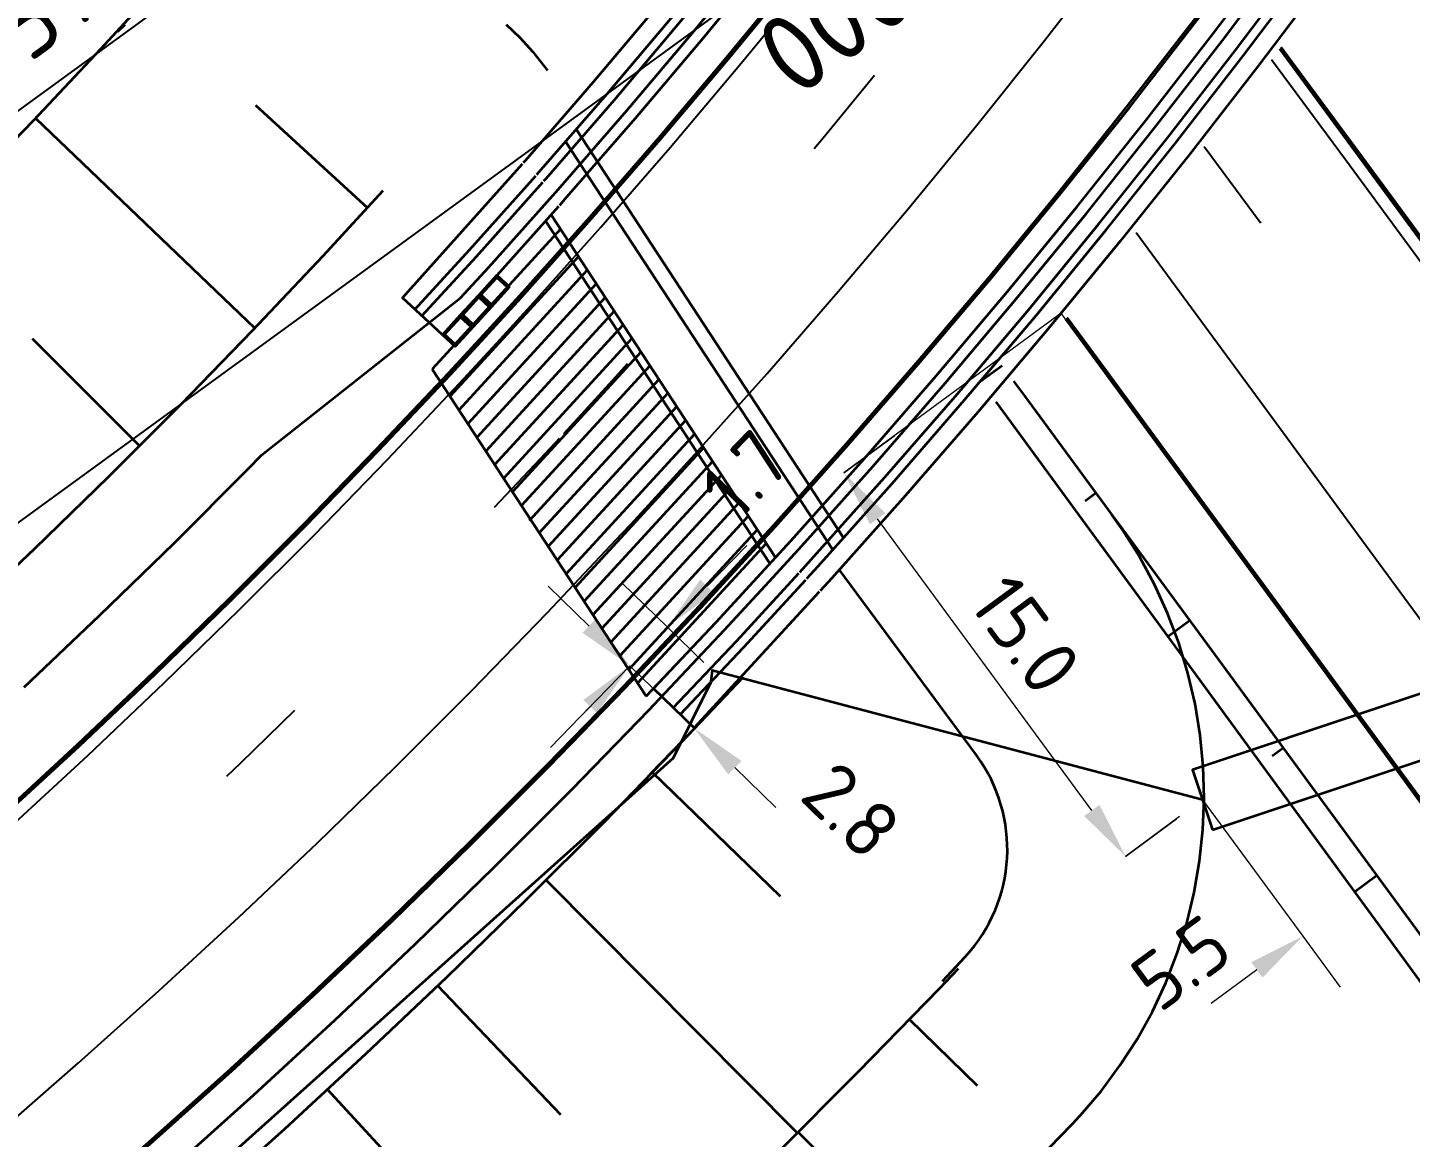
# Model space of a CAD drawing. Header units: metres. Extents: x 134219 to 139178, y 438661 to 444352.
# Drawn here: x 135578.41 to 135622.13, y 442778.5 to 442813.58 of the extents above; entities that cross this region are included whole.
import ezdxf

# ---------------------------------------------------------------- set-up
doc = ezdxf.new("R2010")
doc.units = ezdxf.units.M
doc.linetypes.add('13strp', pattern=[4, 1, -3])
doc.linetypes.add('39strp', pattern=[12, 3, -9])
doc.layers.get('DEFPOINTS').update_dxf_attribs({"color": 193})
for name, color, linetype, lineweight in [('N-WE-AM-KILOMETRERING-S', 7, 'Continuous', 25), ('N-WE-KL-ET_LS_OV_KABEL-G', 10, 'KL-LS-OV-N', 35), ('N-WE-KL-ET_LS_OV_KABEL-M', 7, 'Continuous', 18), ('N-WE-KL-ET_MANTELBUIS-G', 10, 'Continuous', 35), ('Utd-geleiderail-nw', 8, 'glm a2ee v014$0$f2m40080', 35), ('Utd-ondergr-nw', 8, '13strp', 35), ('X-XX-AL-AANPIJLING-G', 7, 'Continuous', 18), ('X-XX-AL-AANPIJLING-S', 7, 'Continuous', 25)]:
    doc.layers.add(name, color=color, linetype=linetype, lineweight=lineweight)
doc.layers.add('N-WE-KL-MONITORING-T25', color=2, linetype='Continuous')
doc.layers.add('Utd-weg-nw', color=8, linetype='Continuous')
doc.styles.add('alm a2ee v011$0$rtw_iso', font='NLCS-ISO.ttf')
doc.styles.add('ISO18', font='NLCS-ISO.ttf')
doc.styles.add('ISO25', font='NLCS-ISO.ttf')
doc.styles.add('NLCS_18', font='NLCS-ISO.ttf', dxfattribs={"height": 1.8})
doc.linetypes.add('glm a2ee v014$0$f2m40080', pattern='A,2,-1,[160,RTW.shx,S=0.5,R=0,X=0,Y=0],-1', length=4)
doc.linetypes.add('KL-LS-OV-N', pattern='A,4,-1,[103,NLCS.SHX,S=0.75,R=0,X=0,Y=0],-1,4,-1.5,["0V",Standard,S=1,R=0,X=0,Y=-0.5],-3', length=14.5)
doc.dimstyles.new('NLCS_t18_pijl_Dimension_l3_h1', dxfattribs={"dimtxt": 1.8, "dimasz": 1.8, "dimexe": 2, "dimexo": 2, "dimgap": 0.7, "dimtad": 1, "dimdec": 1, "dimzin": 0, "dimdsep": 46, "dimtxsty": 'NLCS_18', "dimcen": 2.5, "dimdle": 2, "dimclrd": 256, "dimclre": 256, "dimclrt": 256, "dimadec": 1, "dimazin": 0, "dimtfac": 1, "dimtdec": 1, "dimtofl": 0, "dimtmove": 1, "dimatfit": 0, "dimfxl": 0, "dimtolj": 1, "dimtzin": 0, "dimlwd": 18, "dimlwe": 18, "dimarcsym": 0})
doc.dimstyles.new('UTD', dxfattribs={"dimtxt": 1.8, "dimasz": 1.8, "dimexe": 0, "dimexo": 0, "dimgap": 0.5, "dimtad": 1, "dimdec": 1, "dimzin": 1, "dimdsep": 46, "dimtxsty": 'ISO18', "dimcen": 2.5, "dimclrd": 256, "dimclre": 256, "dimclrt": 1, "dimadec": 0, "dimazin": 0, "dimtfac": 1, "dimtdec": 1, "dimtmove": 0, "dimatfit": 3, "dimfxl": 0, "dimlwd": -1, "dimlwe": -1, "dimarcsym": 0})

# ---------------------------------------------------------------- blocks, each defined once
blk = doc.blocks.new('*D446')
at = {"layer": 'DEFPOINTS', "color": 0, "transparency": 16777216}
for p in [(135622.603, 442823.095), (135635.575, 442802.772), (135635.575, 442802.772)]:
    blk.add_point(p, dxfattribs=at)
at = {"layer": 'N-WE-KL-ET_LS_OV_KABEL-M', "lineweight": 18, "transparency": 16777216}
for p, q in [((135622.603, 442823.095), (135620.918, 442822.019)), ((135635.575, 442802.772), (135633.89, 442801.696))]:
    blk.add_line(p, q, dxfattribs=at)
at = {"layer": 'N-WE-KL-ET_LS_OV_KABEL-M', "linetype": 'Continuous', "lineweight": 18, "transparency": 16777216}
blk.add_line((135623.572, 442821.578), (135634.607, 442804.289), dxfattribs=at)
at = {"layer": 'N-WE-KL-ET_LS_OV_KABEL-M', "transparency": 16777216}
for points in [[(135623.825, 442821.739), (135623.319, 442821.416), (135622.603, 442823.095)], [(135634.86, 442804.45), (135634.354, 442804.127), (135635.575, 442802.772)]]:
    blk.add_solid(points, dxfattribs=at)
at = {"layer": 'N-WE-KL-ET_LS_OV_KABEL-M', "transparency": 16777216, "insert": (135630.438, 442813.794), "char_height": 1.8, "attachment_point": 5, "rotation": 302.549, "style": 'NLCS_18'}
blk.add_mtext('\\A1;24.1', dxfattribs=at)
blk = doc.blocks.new('*D449')
at = {"layer": 'DEFPOINTS', "color": 0, "transparency": 16777216}
for p in [(135604.219, 442799.504), (135604.219, 442799.504), (135613.123, 442787.38)]:
    blk.add_point(p, dxfattribs=at)
at = {"layer": 'N-WE-KL-ET_LS_OV_KABEL-M', "lineweight": 18, "transparency": 16777216}
for p, q in [((135604.219, 442799.504), (135605.831, 442800.688)), ((135613.123, 442787.38), (135614.735, 442788.564))]:
    blk.add_line(p, q, dxfattribs=at)
at = {"layer": 'N-WE-KL-ET_LS_OV_KABEL-M', "linetype": 'Continuous', "lineweight": 18, "transparency": 16777216}
blk.add_line((135612.057, 442788.831), (135605.284, 442798.053), dxfattribs=at)
at = {"layer": 'N-WE-KL-ET_LS_OV_KABEL-M', "transparency": 16777216}
for points in [[(135605.526, 442798.231), (135605.043, 442797.876), (135604.219, 442799.504)], [(135612.299, 442789.009), (135611.816, 442788.653), (135613.123, 442787.38)]]:
    blk.add_solid(points, dxfattribs=at)
at = {"layer": 'N-WE-KL-ET_LS_OV_KABEL-M', "transparency": 16777216, "insert": (135609.96, 442794.389), "char_height": 1.8, "attachment_point": 5, "rotation": 306.2939, "style": 'NLCS_18'}
blk.add_mtext('\\A1;15.0', dxfattribs=at)
blk = doc.blocks.new('*D450')
at = {"layer": 'DEFPOINTS', "color": 0, "transparency": 16777216}
for p in [(135623.157, 442788.11), (135618.728, 442784.856), (135618.728, 442784.856)]:
    blk.add_point(p, dxfattribs=at)
at = {"layer": 'N-WE-KL-ET_LS_OV_KABEL-M', "linetype": 'Continuous', "lineweight": 18, "transparency": 16777216}
for p, q in [((135624.608, 442789.175), (135626.059, 442790.24)), ((135617.277, 442783.791), (135615.826, 442782.726))]:
    blk.add_line(p, q, dxfattribs=at)
at = {"layer": 'N-WE-KL-ET_LS_OV_KABEL-M', "lineweight": 18, "transparency": 16777216}
for p, q in [((135623.157, 442788.11), (135624.341, 442786.498)), ((135618.728, 442784.856), (135619.912, 442783.245))]:
    blk.add_line(p, q, dxfattribs=at)
at = {"layer": 'N-WE-KL-ET_LS_OV_KABEL-M', "transparency": 16777216}
for points in [[(135624.431, 442789.417), (135624.786, 442788.933), (135623.157, 442788.11)], [(135617.099, 442784.033), (135617.455, 442783.549), (135618.728, 442784.856)]]:
    blk.add_solid(points, dxfattribs=at)
at = {"layer": 'N-WE-KL-ET_LS_OV_KABEL-M', "transparency": 16777216, "insert": (135614.881, 442784.017), "char_height": 1.8, "attachment_point": 5, "rotation": 36.2939, "style": 'NLCS_18'}
blk.add_mtext('\\A1;5.5', dxfattribs=at)
blk = doc.blocks.new('*D451')
at = {"layer": 'DEFPOINTS', "color": 0, "transparency": 16777216}
for p in [(135597.451, 442793.408), (135597.451, 442793.408), (135599.48, 442791.438)]:
    blk.add_point(p, dxfattribs=at)
at = {"layer": 'N-WE-KL-ET_LS_OV_KABEL-M', "linetype": 'Continuous', "lineweight": 18, "transparency": 16777216}
for p, q in [((135596.16, 442794.662), (135594.869, 442795.917)), ((135600.771, 442790.184), (135602.062, 442788.929))]:
    blk.add_line(p, q, dxfattribs=at)
at = {"layer": 'N-WE-KL-ET_LS_OV_KABEL-M', "lineweight": 18, "transparency": 16777216}
for p, q in [((135597.451, 442793.408), (135596.057, 442791.974)), ((135599.48, 442791.438), (135598.086, 442790.003))]:
    blk.add_line(p, q, dxfattribs=at)
at = {"layer": 'N-WE-KL-ET_LS_OV_KABEL-M', "transparency": 16777216}
for points in [[(135596.369, 442794.878), (135595.951, 442794.447), (135597.451, 442793.408)], [(135600.98, 442790.399), (135600.562, 442789.968), (135599.48, 442791.438)]]:
    blk.add_solid(points, dxfattribs=at)
at = {"layer": 'N-WE-KL-ET_LS_OV_KABEL-M', "transparency": 16777216, "insert": (135604.455, 442788.835), "char_height": 1.8, "attachment_point": 5, "rotation": 315.8314, "style": 'NLCS_18'}
blk.add_mtext('\\A1;2.8', dxfattribs=at)
blk = doc.blocks.new('*D452')
at = {"layer": 'DEFPOINTS', "color": 0, "transparency": 16777216}
for p in [(135598.638, 442794.63), (135598.638, 442794.63), (135597.451, 442793.408)]:
    blk.add_point(p, dxfattribs=at)
at = {"layer": 'N-WE-KL-ET_LS_OV_KABEL-M', "linetype": 'Continuous', "lineweight": 18, "transparency": 16777216}
for p, q in [((135599.892, 442795.921), (135601.146, 442797.212)), ((135596.197, 442792.117), (135594.943, 442790.826))]:
    blk.add_line(p, q, dxfattribs=at)
at = {"layer": 'N-WE-KL-ET_LS_OV_KABEL-M', "lineweight": 18, "transparency": 16777216}
for p, q in [((135598.638, 442794.63), (135597.203, 442796.023)), ((135597.451, 442793.408), (135598.886, 442792.015))]:
    blk.add_line(p, q, dxfattribs=at)
at = {"layer": 'N-WE-KL-ET_LS_OV_KABEL-M', "transparency": 16777216}
for points in [[(135599.677, 442796.13), (135600.107, 442795.712), (135598.638, 442794.63)], [(135595.982, 442792.326), (135596.412, 442791.908), (135597.451, 442793.408)]]:
    blk.add_solid(points, dxfattribs=at)
at = {"layer": 'N-WE-KL-ET_LS_OV_KABEL-M', "transparency": 16777216, "insert": (135601.099, 442799.46), "char_height": 1.8, "attachment_point": 5, "rotation": 45.8314, "style": 'NLCS_18'}
blk.add_mtext('\\A1;1.7', dxfattribs=at)
blk = doc.blocks.new('SAL-AM_KILOMETRERING-SO')
blk.add_lwpolyline([(-37, 0), (-28, 0), (-10, 0)])
at = {"style": 'ISO25'}
blk.add_text('KM', height=2.25, dxfattribs=at).set_placement((-36, 1))
blk.add_attdef('KM', (-31, 1), '', height=2.25, dxfattribs=at)

msp = doc.modelspace()

# ---------------------------------------------------------------- linework, layer by layer
at = {"layer": 'N-WE-KL-ET_LS_OV_KABEL-G', "elevation": 1.24, "flags": 128}
msp.add_lwpolyline([(135615.56, 442789.17), (135600.055, 442793.253), (135600, 442792.832), (135599.983, 442792.822), (135598.819, 442790.489), (135577.46, 442771.35)], dxfattribs=at)
at = {"layer": 'N-WE-KL-ET_LS_OV_KABEL-M'}
for points in [[(135611.086, 442804.547), (135604.219, 442799.504)], [(135611.222, 442804.362), (135611.086, 442804.547)], [(135615.56, 442789.17), (135618.728, 442784.856)], [(135614.832, 442788.635), (135613.123, 442787.38)]]:
    msp.add_lwpolyline(points, dxfattribs=at)
at = {"layer": 'N-WE-KL-ET_LS_OV_KABEL-M', "elevation": 1.24}
msp.add_lwpolyline([(135599.793, 442793.508), (135598.638, 442794.63)], dxfattribs=at)
at = {"layer": 'N-WE-KL-ET_MANTELBUIS-G', "flags": 128}
msp.add_lwpolyline([(135615.876, 442788.221), (135640.022, 442796.274), (135639.389, 442798.172), (135615.244, 442790.119)], close=True, dxfattribs=at)
at = {"layer": 'Utd-geleiderail-nw', "linetype": 'Continuous', "flags": 128}
for points in [[(135578.3, 442792.729), (135580.686, 442794.989), (135583.041, 442797.282), (135585.364, 442799.608), (135585.813, 442800.07), (135592.097, 442805.033), (135592.988, 442806.004), (135594.673, 442807.883), (135595.185, 442808.462), (135597.354, 442810.958), (135599.485, 442813.481), (135601.581, 442816.034), (135603.642, 442818.615), (135605.666, 442821.225), (135607.654, 442823.862), (135609.605, 442826.527), (135611.519, 442829.219), (135613.396, 442831.937), (135615.234, 442834.68), (135617.034, 442837.449), (135618.796, 442840.243)], [(135577.678, 442772.973), (135580.338, 442775.226), (135582.968, 442777.516), (135585.565, 442779.843), (135588.129, 442782.205), (135590.661, 442784.603), (135593.159, 442787.035), (135595.623, 442789.502), (135598.052, 442792.003), (135600.447, 442794.538), (135601.853, 442796.069), (135602.798, 442797.096), (135603.26, 442797.608), (135605.131, 442799.708), (135607.416, 442802.338), (135609.666, 442805.001), (135611.879, 442807.696), (135614.054, 442810.421), (135616.192, 442813.176), (135618.29, 442815.96), (135620.35, 442818.774), (135622.371, 442821.615)]]:
    msp.add_lwpolyline(points, dxfattribs=at)
at = {"layer": 'Utd-ondergr-nw', "linetype": 'Continuous'}
for p, q in [((135595.759, 442810.366), (135604.209, 442797.452)), ((135595.421, 442809.976), (135603.866, 442797.068)), ((135594.787, 442807.469), (135601.876, 442796.633)), ((135594.959, 442807.662), (135602.051, 442796.823)), ((135595.26, 442807.202), (135591.2, 442802.783)), ((135595.542, 442806.77), (135591.483, 442802.352)), ((135595.825, 442806.338), (135591.765, 442801.92)), ((135596.107, 442805.907), (135592.048, 442801.489)), ((135596.39, 442805.475), (135592.33, 442801.057)), ((135596.672, 442805.043), (135592.613, 442800.625)), ((135596.955, 442804.612), (135592.895, 442800.194)), ((135597.237, 442804.18), (135593.177, 442799.762)), ((135591.521, 442803.874), (135591.635, 442803.77)), ((135597.519, 442803.749), (135593.46, 442799.33)), ((135597.802, 442803.317), (135593.742, 442798.899)), ((135591.2, 442802.783), (135597.966, 442792.443)), ((135598.084, 442802.885), (135594.025, 442798.467)), ((135598.367, 442802.454), (135594.264, 442797.989)), ((135598.649, 442802.022), (135594.589, 442797.604)), ((135598.931, 442801.59), (135594.872, 442797.172)), ((135599.214, 442801.159), (135595.154, 442796.741)), ((135599.496, 442800.727), (135595.437, 442796.309)), ((135599.779, 442800.295), (135595.719, 442795.877)), ((135600.061, 442799.864), (135596.002, 442795.446)), ((135600.344, 442799.432), (135596.284, 442795.014)), ((135600.626, 442799.001), (135596.566, 442794.582)), ((135600.908, 442798.569), (135596.849, 442794.151)), ((135601.191, 442798.137), (135597.131, 442793.719)), ((135601.473, 442797.706), (135597.414, 442793.288)), ((135601.756, 442797.274), (135597.696, 442792.856)), ((135600.18, 442794.786), (135602.295, 442797.089)), ((135603.433, 442795.74), (135599.48, 442791.438)), ((135597.966, 442792.443), (135600.18, 442794.786)), ((135599.48, 442791.438), (135598.195, 442792.686))]:
    msp.add_line(p, q, dxfattribs=at)
at = {"layer": 'Utd-ondergr-nw', "linetype": 'Continuous', "flags": 128}
for points in [[(135599.506, 442795.142), (135599.642, 442795.288), (135601.991, 442797.844), (135604.304, 442800.433), (135606.581, 442803.053), (135608.821, 442805.705), (135611.024, 442808.388), (135613.19, 442811.101), (135615.318, 442813.844), (135617.407, 442816.616), (135619.458, 442819.417), (135621.47, 442822.247), (135623.442, 442825.103), (135625.374, 442827.987), (135627.267, 442830.898), (135629.118, 442833.834), (135630.929, 442836.796), (135632.698, 442839.783), (135634.426, 442842.794)], [(135592.952, 442803.99), (135593.973, 442805.109), (135596.186, 442807.586), (135598.364, 442810.093), (135600.507, 442812.63), (135602.615, 442815.197), (135604.687, 442817.792), (135606.723, 442820.417), (135608.722, 442823.069), (135610.684, 442825.749), (135612.608, 442828.455), (135614.495, 442831.188), (135616.344, 442833.948), (135618.154, 442836.732), (135619.926, 442839.542), (135621.658, 442842.375)], [(135598.195, 442792.686), (135600.18, 442794.786), (135602.536, 442797.35), (135604.856, 442799.947), (135607.139, 442802.575), (135609.386, 442805.235), (135611.596, 442807.925), (135613.768, 442810.646), (135615.902, 442813.398), (135617.998, 442816.178), (135620.054, 442818.987), (135622.072, 442821.825), (135624.05, 442824.69), (135625.988, 442827.582), (135627.886, 442830.502), (135629.743, 442833.446), (135631.559, 442836.417), (135633.333, 442839.413), (135635.066, 442842.433)], [(135599.549, 442795.085), (135599.693, 442795.24), (135602.043, 442797.797), (135604.356, 442800.387), (135606.634, 442803.008), (135608.875, 442805.661), (135611.079, 442808.344), (135613.245, 442811.058), (135615.373, 442813.802), (135617.463, 442816.575), (135619.515, 442819.376), (135621.527, 442822.206), (135623.5, 442825.064), (135625.433, 442827.949), (135627.326, 442830.86), (135629.178, 442833.797), (135630.989, 442836.76), (135632.758, 442839.748), (135634.486, 442842.76)], [(135592.995, 442803.933), (135594.025, 442805.062), (135596.238, 442807.54), (135598.417, 442810.048), (135600.561, 442812.585), (135602.669, 442815.153), (135604.742, 442817.749), (135606.778, 442820.374), (135608.778, 442823.027), (135610.741, 442825.708), (135612.666, 442828.415), (135614.553, 442831.149), (135616.402, 442833.909), (135618.213, 442836.694), (135619.985, 442839.505), (135621.718, 442842.339)], [(135602.827, 442796.367), (135603.188, 442796.76), (135605.516, 442799.365), (135607.807, 442802.002), (135610.062, 442804.672), (135612.28, 442807.372), (135614.459, 442810.102), (135616.601, 442812.863), (135618.704, 442815.653), (135620.768, 442818.473), (135622.793, 442821.32), (135624.777, 442824.195), (135626.723, 442827.098), (135628.627, 442830.027), (135630.49, 442832.982), (135632.313, 442835.963), (135634.093, 442838.97), (135635.832, 442842)], [(135603.048, 442796.164), (135603.41, 442796.558), (135605.741, 442799.167), (135608.035, 442801.807), (135610.293, 442804.48), (135612.513, 442807.183), (135614.695, 442809.917), (135616.839, 442812.681), (135618.945, 442815.474), (135621.011, 442818.297), (135623.038, 442821.148), (135625.026, 442824.026), (135626.973, 442826.932), (135628.88, 442829.865), (135630.745, 442832.824), (135632.57, 442835.809), (135634.353, 442838.819), (135636.094, 442841.853)], [(135636.59, 442841.573), (135634.845, 442838.531), (135633.058, 442835.515), (135631.229, 442832.523), (135629.36, 442829.558), (135627.449, 442826.618), (135625.497, 442823.705), (135623.505, 442820.82), (135621.474, 442817.963), (135619.402, 442815.134), (135617.292, 442812.335), (135615.143, 442809.564), (135612.956, 442806.824), (135610.731, 442804.115), (135608.468, 442801.436), (135606.169, 442798.79), (135603.833, 442796.175), (135603.468, 442795.778)], [(135594.087, 442809.312), (135594.149, 442809.381), (135596.302, 442811.86), (135598.421, 442814.368), (135600.505, 442816.905), (135602.553, 442819.471), (135604.566, 442822.066), (135606.542, 442824.688), (135608.482, 442827.337), (135610.385, 442830.013), (135612.25, 442832.716), (135614.078, 442835.443), (135615.868, 442838.196), (135617.619, 442840.974)], [(135594.512, 442808.933), (135594.576, 442809.004), (135596.735, 442811.489), (135598.859, 442814.003), (135600.948, 442816.547), (135603.001, 442819.119), (135605.019, 442821.72), (135607, 442824.348), (135608.944, 442827.004), (135610.852, 442829.686), (135612.722, 442832.395), (135614.554, 442835.129), (135616.348, 442837.889), (135618.103, 442840.673)], [(135594.736, 442808.733), (135594.801, 442808.806), (135596.963, 442811.293), (135599.089, 442813.811), (135601.181, 442816.358), (135603.237, 442818.933), (135605.257, 442821.538), (135607.241, 442824.169), (135609.188, 442826.828), (135611.097, 442829.514), (135612.97, 442832.226), (135614.804, 442834.964), (135616.6, 442837.727), (135618.358, 442840.515)], [(135595.235, 442807.97), (135595.462, 442808.224), (135597.631, 442810.721), (135599.766, 442813.248), (135601.865, 442815.804), (135603.929, 442818.389), (135605.956, 442821.003), (135607.947, 442823.644), (135609.901, 442826.313), (135611.818, 442829.009), (135613.697, 442831.731), (135615.539, 442834.479), (135617.342, 442837.253), (135619.106, 442840.051)], [(135576.425, 442808.412), (135578.592, 442810.646), (135580.728, 442812.91), (135582.833, 442815.203), (135583.774, 442816.25)], [(135617.992, 442812.906), (135620.396, 442809.646), (135623.359, 442805.619), (135626.319, 442801.588), (135629.277, 442797.556), (135632.697, 442792.889), (135635.188, 442789.491), (135641.099, 442781.425), (135647.01, 442773.359), (135652.921, 442765.293), (135658.832, 442757.227), (135662.662, 442752.001), (135664.743, 442749.16), (135670.637, 442741.08), (135676.512, 442732.986), (135682.366, 442724.877), (135688.2, 442716.754), (135694.013, 442708.616), (135699.806, 442700.463), (135705.579, 442692.296), (135711.332, 442684.115), (135717.063, 442675.919), (135722.775, 442667.709), (135728.466, 442659.485)], [(135618.036, 442812.964), (135620.452, 442809.688), (135623.416, 442805.66), (135626.376, 442801.63), (135629.333, 442797.598), (135632.754, 442792.931), (135635.244, 442789.532), (135641.156, 442781.466), (135647.067, 442773.4), (135652.978, 442765.334), (135658.889, 442757.268), (135662.719, 442752.042), (135664.799, 442749.201), (135670.694, 442741.121), (135676.568, 442733.027), (135682.423, 442724.918), (135688.257, 442716.794), (135694.07, 442708.656), (135699.864, 442700.504), (135705.636, 442692.337), (135711.389, 442684.155), (135717.121, 442675.959), (135722.832, 442667.749), (135728.523, 442659.524)], [(135585.614, 442811.126), (135589.156, 442807.885)], [(135578.657, 442810.714), (135585.596, 442804.081)], [(135591.524, 442803.871), (135590.262, 442805.031), (135594.053, 442809.274)], [(135590.655, 442804.669), (135592.383, 442806.55), (135594.478, 442808.894)], [(135576.286, 442794.885), (135578.643, 442797.117), (135580.968, 442799.381), (135583.262, 442801.678), (135585.524, 442804.006), (135587.753, 442806.365), (135589.648, 442808.424)], [(135590.876, 442804.466), (135592.605, 442806.348), (135594.702, 442808.694)], [(135591.524, 442803.871), (135593.258, 442805.757), (135595.201, 442807.932)], [(135611.222, 442804.362), (135611.926, 442803.408), (135614.883, 442799.388), (135617.838, 442795.364), (135620.792, 442791.336), (135624.212, 442786.671), (135626.703, 442783.272), (135632.614, 442775.206), (135638.525, 442767.14), (135644.436, 442759.074), (135650.347, 442751.008), (135654.177, 442745.782), (135656.252, 442742.949), (135662.131, 442734.89), (135667.99, 442726.818), (135673.829, 442718.73), (135679.647, 442710.628), (135685.445, 442702.511), (135691.223, 442694.38), (135696.981, 442686.235), (135702.718, 442678.075), (135708.435, 442669.901), (135714.131, 442661.712), (135719.807, 442653.509)], [(135611.268, 442804.418), (135611.982, 442803.449), (135614.939, 442799.43), (135617.894, 442795.406), (135620.849, 442791.378), (135624.268, 442786.712), (135626.759, 442783.313), (135632.67, 442775.248), (135638.581, 442767.182), (135644.492, 442759.116), (135650.404, 442751.05), (135654.233, 442745.824), (135656.308, 442742.99), (135662.187, 442734.932), (135668.047, 442726.859), (135673.885, 442718.771), (135679.704, 442710.669), (135685.502, 442702.552), (135691.281, 442694.421), (135697.038, 442686.275), (135702.776, 442678.115), (135708.492, 442669.941), (135714.189, 442661.752), (135719.865, 442653.549)], [(135577.55, 442788.666), (135579.993, 442790.916), (135582.404, 442793.2), (135584.784, 442795.517), (135587.131, 442797.867), (135589.445, 442800.25), (135591.726, 442802.664), (135592.952, 442803.99)], [(135577.597, 442788.615), (135580.041, 442790.865), (135582.453, 442793.15), (135584.833, 442795.468), (135587.181, 442797.818), (135589.495, 442800.201), (135591.777, 442802.616), (135592.995, 442803.933)], [(135578.555, 442803.747), (135581.948, 442800.355)], [(135608.542, 442802.399), (135609.22, 442802.897)], [(135609.584, 442802.404), (135609.929, 442801.937), (135612.694, 442798.179), (135612.884, 442797.92), (135615.839, 442793.897), (135618.792, 442789.87), (135622.212, 442785.205), (135624.702, 442781.806), (135630.613, 442773.74), (135636.525, 442765.674), (135642.436, 442757.608), (135648.347, 442749.542), (135652.177, 442744.316), (135654.25, 442741.485), (135660.126, 442733.431), (135665.981, 442725.363), (135671.816, 442717.281), (135677.631, 442709.184), (135683.426, 442701.072)], [(135609.024, 442801.744), (135609.25, 442801.437), (135612.199, 442797.416), (135615.147, 442793.39), (135618.095, 442789.359), (135621.508, 442784.689), (135623.994, 442781.287), (135629.894, 442773.213), (135635.794, 442765.139), (135641.694, 442757.065), (135647.594, 442748.991), (135651.417, 442743.76), (135653.486, 442740.926), (135659.349, 442732.866), (135665.192, 442724.792), (135671.015, 442716.704), (135676.817, 442708.601), (135682.599, 442700.483), (135688.361, 442692.351), (135694.102, 442684.205), (135699.823, 442676.045), (135705.523, 442667.87), (135711.204, 442659.681)], [(135611.843, 442798.619), (135612.185, 442798.87)], [(135608.958, 442776.367), (135611.427, 442778.904), (135611.703, 442779.199), (135612.351, 442779.961), (135612.947, 442780.764), (135613.487, 442781.605), (135613.971, 442782.48), (135614.395, 442783.385), (135614.758, 442784.317), (135615.058, 442785.27), (135615.294, 442786.242), (135615.465, 442787.227), (135615.57, 442788.221), (135615.608, 442789.221), (135615.58, 442790.22), (135615.485, 442791.215), (135615.324, 442792.202), (135615.097, 442793.176), (135614.807, 442794.132), (135614.453, 442795.068), (135614.037, 442795.977), (135613.562, 442796.857), (135613.03, 442797.703), (135612.694, 442798.179)], [(135598.826, 442792.072), (135600.824, 442794.187), (135602.792, 442796.329)], [(135599.041, 442791.863), (135601.043, 442793.982), (135603.013, 442796.126)], [(135536.883, 442746.478), (135539.915, 442748.167), (135542.924, 442749.898), (135545.909, 442751.671), (135548.869, 442753.485), (135551.803, 442755.341), (135554.711, 442757.236), (135557.592, 442759.172), (135560.447, 442761.148), (135563.274, 442763.163), (135566.072, 442765.218), (135568.842, 442767.311), (135571.582, 442769.442), (135574.292, 442771.611), (135576.972, 442773.817), (135579.622, 442776.061), (135582.239, 442778.341), (135584.825, 442780.657), (135587.378, 442783.009), (135589.899, 442785.396), (135592.386, 442787.818), (135594.839, 442790.274), (135597.258, 442792.765), (135599.506, 442795.142)], [(135536.916, 442746.416), (135539.95, 442748.106), (135542.96, 442749.838), (135545.945, 442751.611), (135548.906, 442753.426), (135551.841, 442755.282), (135554.75, 442757.178), (135557.632, 442759.114), (135560.487, 442761.091), (135563.315, 442763.107), (135566.114, 442765.161), (135568.884, 442767.255), (135571.625, 442769.387), (135574.336, 442771.556), (135577.017, 442773.764), (135579.667, 442776.008), (135582.286, 442778.288), (135584.872, 442780.605), (135587.426, 442782.958), (135589.947, 442785.346), (135592.435, 442787.768), (135594.889, 442790.225), (135597.309, 442792.716), (135599.549, 442795.085)], [(135614.456, 442794.335), (135615.146, 442794.84)], [(135541.172, 442745.948), (135544.211, 442747.697), (135547.226, 442749.488), (135550.216, 442751.321), (135553.18, 442753.195), (135556.118, 442755.11), (135559.029, 442757.066), (135561.913, 442759.061), (135564.768, 442761.097), (135567.595, 442763.173), (135570.393, 442765.287), (135573.161, 442767.44), (135575.899, 442769.631), (135578.607, 442771.86), (135581.283, 442774.126), (135583.927, 442776.43), (135586.54, 442778.77), (135589.119, 442781.146), (135591.665, 442783.557), (135594.178, 442786.004), (135596.656, 442788.485), (135599.099, 442791), (135601.046, 442793.056)], [(135617.756, 442790.554), (135618.104, 442790.808)], [(135602.215, 442786.112), (135598.168, 442790.034)], [(135602.747, 442778.633), (135594.807, 442786.627)], [(135620.358, 442786.263), (135621.06, 442786.776)], [(135562.322, 442745.736), (135565.363, 442747.777), (135568.376, 442749.861), (135571.36, 442751.986), (135574.314, 442754.152), (135577.238, 442756.359), (135580.131, 442758.606), (135582.992, 442760.894), (135585.821, 442763.221), (135588.618, 442765.587), (135591.381, 442767.991), (135594.111, 442770.434), (135596.807, 442772.915), (135599.468, 442775.432), (135602.094, 442777.987), (135604.684, 442780.578), (135607.238, 442783.204), (135607.837, 442783.831)], [(135595.274, 442779.214), (135591.381, 442783.284)], [(135608.445, 442780.13), (135606.288, 442782.219)], [(135595.52, 442771.722), (135587.892, 442780.007)], [(135607.004, 442774.406), (135602.775, 442778.662)]]:
    msp.add_lwpolyline(points, dxfattribs=at)
at = {"layer": 'Utd-ondergr-nw', "linetype": 'Continuous'}
for points in [[(135581.267, 442813.459), (135581.497, 442813.68)], [(135593.541, 442813.678), (135593.973, 442813.262), (135594.379, 442812.814), (135594.85, 442812.223)]]:
    msp.add_lwpolyline(points, dxfattribs=at)
for points in [[(135593.651, 442805.381), (135593.077, 442804.754), (135592.672, 442805.125), (135593.245, 442805.752)], [(135593.581, 442805.378), (135593.074, 442804.825), (135592.742, 442805.128), (135593.248, 442805.682)], [(135593.077, 442804.754), (135592.504, 442804.127), (135592.098, 442804.498), (135592.672, 442805.125)], [(135593.007, 442804.751), (135592.501, 442804.197), (135592.169, 442804.501), (135592.675, 442805.055)], [(135592.504, 442804.127), (135591.93, 442803.5), (135591.524, 442803.871), (135592.098, 442804.498)], [(135592.433, 442804.124), (135591.927, 442803.57), (135591.595, 442803.874), (135592.101, 442804.427)]]:
    msp.add_lwpolyline(points, close=True, dxfattribs=at)
msp.add_lwpolyline([(135607.339, 442783.435), (135608.054, 442784.207, 0.360318), (135608.408, 442790.576), (135604.074, 442796.445)], format="xyb", dxfattribs=at)
at = {"layer": 'Utd-weg-nw', "linetype": '39strp', "flags": 128}
for points in [[(135595.361, 442800.745), (135596.915, 442802.444), (135599.164, 442804.961), (135601.379, 442807.51), (135603.558, 442810.089), (135605.7, 442812.699), (135607.807, 442815.337), (135609.876, 442818.005), (135611.909, 442820.701), (135613.903, 442823.426), (135615.86, 442826.177), (135617.778, 442828.956), (135619.657, 442831.761), (135621.498, 442834.591), (135623.298, 442837.448), (135625.059, 442840.328), (135626.78, 442843.233), (135628.46, 442846.162), (135630.1, 442849.113), (135631.698, 442852.088), (135633.255, 442855.084), (135634.77, 442858.101), (135636.243, 442861.139), (135636.965, 442862.67), (135637.401, 442863.605), (135637.674, 442864.197), (135639.062, 442867.275), (135640.407, 442870.372), (135641.709, 442873.487), (135642.968, 442876.62), (135644.183, 442879.77), (135645.354, 442882.937), (135646.481, 442886.12), (135647.563, 442889.318), (135648.602, 442892.531), (135649.595, 442895.758), (135650.544, 442898.998), (135651.447, 442902.251), (135652.305, 442905.517), (135653.118, 442908.794), (135653.885, 442912.082), (135654.607, 442915.38), (135654.756, 442916.091)], [(135615.612, 442809.815), (135617.377, 442807.423), (135620.338, 442803.398), (135623.296, 442799.37), (135626.252, 442795.339), (135629.673, 442790.673), (135632.163, 442787.274), (135638.074, 442779.208), (135643.985, 442771.142), (135649.897, 442763.076), (135655.808, 442755.01), (135659.638, 442749.784), (135661.716, 442746.946), (135667.605, 442738.874), (135673.474, 442730.787), (135679.323, 442722.686), (135685.151, 442714.57), (135690.959, 442706.44), (135696.747, 442698.295), (135702.514, 442690.135), (135708.261, 442681.962), (135713.988, 442673.774), (135719.694, 442665.571), (135725.379, 442657.355), (135731.044, 442649.124), (135736.689, 442640.879), (135742.312, 442632.62), (135747.915, 442624.347), (135753.498, 442616.06), (135759.059, 442607.759), (135764.6, 442599.444), (135770.12, 442591.115), (135775.619, 442582.773), (135781.098, 442574.417), (135786.555, 442566.047), (135791.992, 442557.664), (135796.111, 442551.245), (135797.388, 442549.252), (135802.781, 442540.831), (135808.174, 442532.41), (135813.568, 442523.989), (135818.961, 442515.568), (135824.354, 442507.147), (135829.748, 442498.726), (135835.141, 442490.305), (135840.534, 442481.884), (135845.858, 442473.572)], [(135124.712, 442570.796), (135128.334, 442574.194), (135131.991, 442577.553), (135135.683, 442580.873), (135139.41, 442584.155), (135143.172, 442587.397), (135146.967, 442590.599), (135150.796, 442593.761), (135154.658, 442596.882), (135158.552, 442599.963), (135162.479, 442603.003), (135166.438, 442606.001), (135168.741, 442607.716), (135170.428, 442608.957), (135174.448, 442611.871), (135178.5, 442614.743), (135182.581, 442617.572), (135183.914, 442618.482), (135186.692, 442620.358), (135190.832, 442623.1), (135195, 442625.798), (135199.197, 442628.453), (135199.499, 442628.642), (135203.421, 442631.063), (135207.673, 442633.629), (135207.8, 442633.704), (135211.951, 442636.149), (135216.203, 442638.595), (135216.436, 442638.727), (135220.587, 442641.056), (135224.943, 442643.442), (135229.324, 442645.786), (135233.728, 442648.089), (135238.154, 442650.351), (135242.6, 442652.575), (135247.067, 442654.76), (135251.552, 442656.909), (135256.056, 442659.024), (135260.576, 442661.104), (135265.112, 442663.152), (135269.663, 442665.169), (135274.228, 442667.157), (135274.419, 442667.239), (135278.902, 442669.156), (135283.397, 442671.045), (135287.999, 442672.947), (135292.613, 442674.819), (135297.239, 442676.663), (135301.876, 442678.478), (135306.525, 442680.264), (135311.184, 442682.02), (135315.855, 442683.748), (135320.536, 442685.446), (135325.227, 442687.115), (135329.929, 442688.755), (135334.642, 442690.365), (135339.364, 442691.946), (135344.096, 442693.497), (135348.837, 442695.019), (135353.588, 442696.511), (135358.348, 442697.973), (135359.667, 442698.372), (135363.779, 442699.601), (135367.897, 442700.81), (135372.685, 442702.188), (135377.481, 442703.542), (135382.285, 442704.873), (135387.097, 442706.183), (135391.914, 442707.474), (135396.738, 442708.748), (135401.566, 442710.007), (135406.4, 442711.252), (135411.238, 442712.486), (135416.079, 442713.71), (135420.924, 442714.926), (135425.772, 442716.137), (135430.622, 442717.343), (135435.473, 442718.548), (135436.817, 442718.881), (135445.18, 442720.978), (135450.036, 442722.209), (135454.891, 442723.459), (135459.744, 442724.733), (135464.594, 442726.037), (135469.437, 442727.379), (135474.272, 442728.765), (135479.097, 442730.2), (135483.91, 442731.691), (135488.706, 442733.244), (135493.485, 442734.866), (135496.659, 442735.987), (135499.822, 442737.143), (135502.973, 442738.336), (135506.112, 442739.567), (135509.237, 442740.837), (135512.346, 442742.149), (135513.632, 442742.706), (135517.619, 442744.481), (135521.573, 442746.327), (135524.609, 442747.804), (135527.624, 442749.322), (135530.619, 442750.883), (135533.591, 442752.485), (135536.54, 442754.128), (135539.467, 442755.812), (135542.37, 442757.536), (135545.248, 442759.301), (135548.102, 442761.105), (135550.93, 442762.949), (135553.733, 442764.832), (135556.509, 442766.753), (135559.258, 442768.713), (135561.98, 442770.711), (135564.674, 442772.747), (135567.339, 442774.82), (135569.975, 442776.929), (135572.582, 442779.075), (135575.158, 442781.257), (135577.704, 442783.475), (135580.219, 442785.728), (135582.703, 442788.015), (135585.154, 442790.337), (135587.573, 442792.692), (135589.959, 442795.081), (135592.312, 442797.503), (135594.63, 442799.957), (135595.361, 442800.745)]]:
    msp.add_lwpolyline(points, dxfattribs=at)
at = {"layer": 'Utd-weg-nw', "linetype": 'Continuous', "flags": 128}
for points in [[(135593.238, 442803.606), (135594.321, 442804.794), (135596.538, 442807.275), (135598.721, 442809.787), (135600.868, 442812.329), (135602.98, 442814.901), (135605.056, 442817.502), (135607.096, 442820.131), (135609.099, 442822.789), (135611.065, 442825.474), (135612.993, 442828.186), (135614.884, 442830.924), (135616.736, 442833.689), (135618.55, 442836.479), (135620.325, 442839.294), (135622.061, 442842.133)], [(135597.481, 442797.883), (135599.508, 442800.094), (135601.79, 442802.648), (135604.037, 442805.233), (135606.247, 442807.849), (135608.421, 442810.496), (135610.557, 442813.173), (135612.657, 442815.879), (135614.718, 442818.614), (135616.741, 442821.378), (135618.726, 442824.169), (135620.672, 442826.987), (135622.579, 442829.833), (135624.445, 442832.704), (135626.272, 442835.601), (135628.058, 442838.524), (135629.804, 442841.47)], [(135617.74, 442812.574), (135620.074, 442809.409), (135623.037, 442805.382), (135625.997, 442801.352), (135628.954, 442797.32), (135632.375, 442792.653), (135634.865, 442789.254), (135640.776, 442781.188), (135646.688, 442773.122), (135652.599, 442765.056), (135658.51, 442756.99), (135662.34, 442751.764), (135664.42, 442748.924), (135670.314, 442740.845), (135676.188, 442732.752), (135682.041, 442724.643), (135687.874, 442716.521), (135693.687, 442708.384), (135699.48, 442700.232), (135705.252, 442692.066), (135711.004, 442683.885), (135716.735, 442675.69), (135722.446, 442667.481), (135728.136, 442659.257)], [(135613.454, 442807.097), (135614.679, 442805.436), (135617.638, 442801.414), (135620.595, 442797.388), (135623.55, 442793.358), (135626.97, 442788.692), (135629.461, 442785.294), (135635.372, 442777.228), (135641.283, 442769.162), (135647.194, 442761.096), (135653.106, 442753.03), (135656.936, 442747.804), (135659.012, 442744.968), (135664.896, 442736.903), (135670.76, 442728.823), (135676.604, 442720.728), (135682.428, 442712.619), (135688.231, 442704.496), (135694.014, 442696.358), (135699.776, 442688.205), (135705.518, 442680.038), (135711.24, 442671.857), (135716.941, 442663.662), (135722.622, 442655.452)], [(135577.866, 442788.318), (135580.314, 442790.573), (135582.73, 442792.861), (135585.114, 442795.183), (135587.466, 442797.537), (135589.784, 442799.924), (135592.07, 442802.343), (135593.238, 442803.606)], [(135577.439, 442778.602), (135580.021, 442780.852), (135582.573, 442783.137), (135585.092, 442785.457), (135587.578, 442787.812), (135590.032, 442790.202), (135592.453, 442792.625), (135594.839, 442795.082), (135597.191, 442797.572), (135597.481, 442797.883)]]:
    msp.add_lwpolyline(points, dxfattribs=at)
at = {"layer": 'X-XX-AL-AANPIJLING-S'}
msp.add_line((135523.243, 442757.963), (135614.585, 442824.488), dxfattribs=at)

# ---------------------------------------------------------------- block references
at = {"layer": 'N-WE-AM-KILOMETRERING-S'}
ref = msp.add_blockref('SAL-AM_KILOMETRERING-SO', (135599.752, 442826.712), dxfattribs=dict(at, rotation=36.065996042389))
ref.add_attrib('KM', '74.857', (135574.105, 442809.271), dxfattribs={"layer": 'N-WE-KL-MONITORING-T25', "height": 2.25, "rotation": 36.066, "style": 'ISO25'})

# ---------------------------------------------------------------- texts
at = {"layer": 'Utd-ondergr-nw', "color": 7, "style": 'alm a2ee v011$0$rtw_iso'}
msp.add_text('1300.000', height=2.5, rotation=216.6435, dxfattribs=at).set_placement((135610.642, 442820.31))

# ---------------------------------------------------------------- dimensions: what is measured, and where the dimension line sits
at = {"layer": 'N-WE-KL-ET_LS_OV_KABEL-M'}
for p1, p2, picture, middle in [((135622.603, 442823.095), (135635.575, 442802.772), '*D446', (135630.438, 442813.794)), ((135613.123, 442787.38), (135604.219, 442799.504), '*D449', (135609.96, 442794.389))]:
    dim = msp.add_aligned_dim(p1=p1, p2=p2, distance=0, dimstyle='NLCS_t18_pijl_Dimension_l3_h1', dxfattribs=at)
    dim.commit()
    dim.dimension.update_dxf_attribs({"geometry": picture, "text_midpoint": middle})
for base, p1, p2, angle, picture, middle in [((135598.638, 442794.63), (135597.451, 442793.408), (135598.638, 442794.63), 45.8314, '*D452', (135602.247, 442798.345)), ((135597.451, 442793.408), (135599.48, 442791.438), (135597.451, 442793.408), 135.8314, '*D451', (135603.341, 442787.687)), ((135618.728, 442784.856), (135623.157, 442788.11), (135618.728, 442784.856), 216.2939, '*D450', (135615.828, 442782.727))]:
    dim = msp.add_linear_dim(base=base, p1=p1, p2=p2, angle=angle, dimstyle='NLCS_t18_pijl_Dimension_l3_h1', dxfattribs=at)
    dim.commit()
    dim.dimension.update_dxf_attribs({"geometry": picture, "text_midpoint": middle, "dimtype": 161})

# ---------------------------------------------------------------- leaders
at = {"layer": 'X-XX-AL-AANPIJLING-G'}
msp.add_leader([(135591.669, 442820.825), (135567.826, 442803.461)], dimstyle='UTD', override={"dimasz": 3.5, "dimfxl": 0}, dxfattribs=at)

doc.saveas('drawing.dxf')
